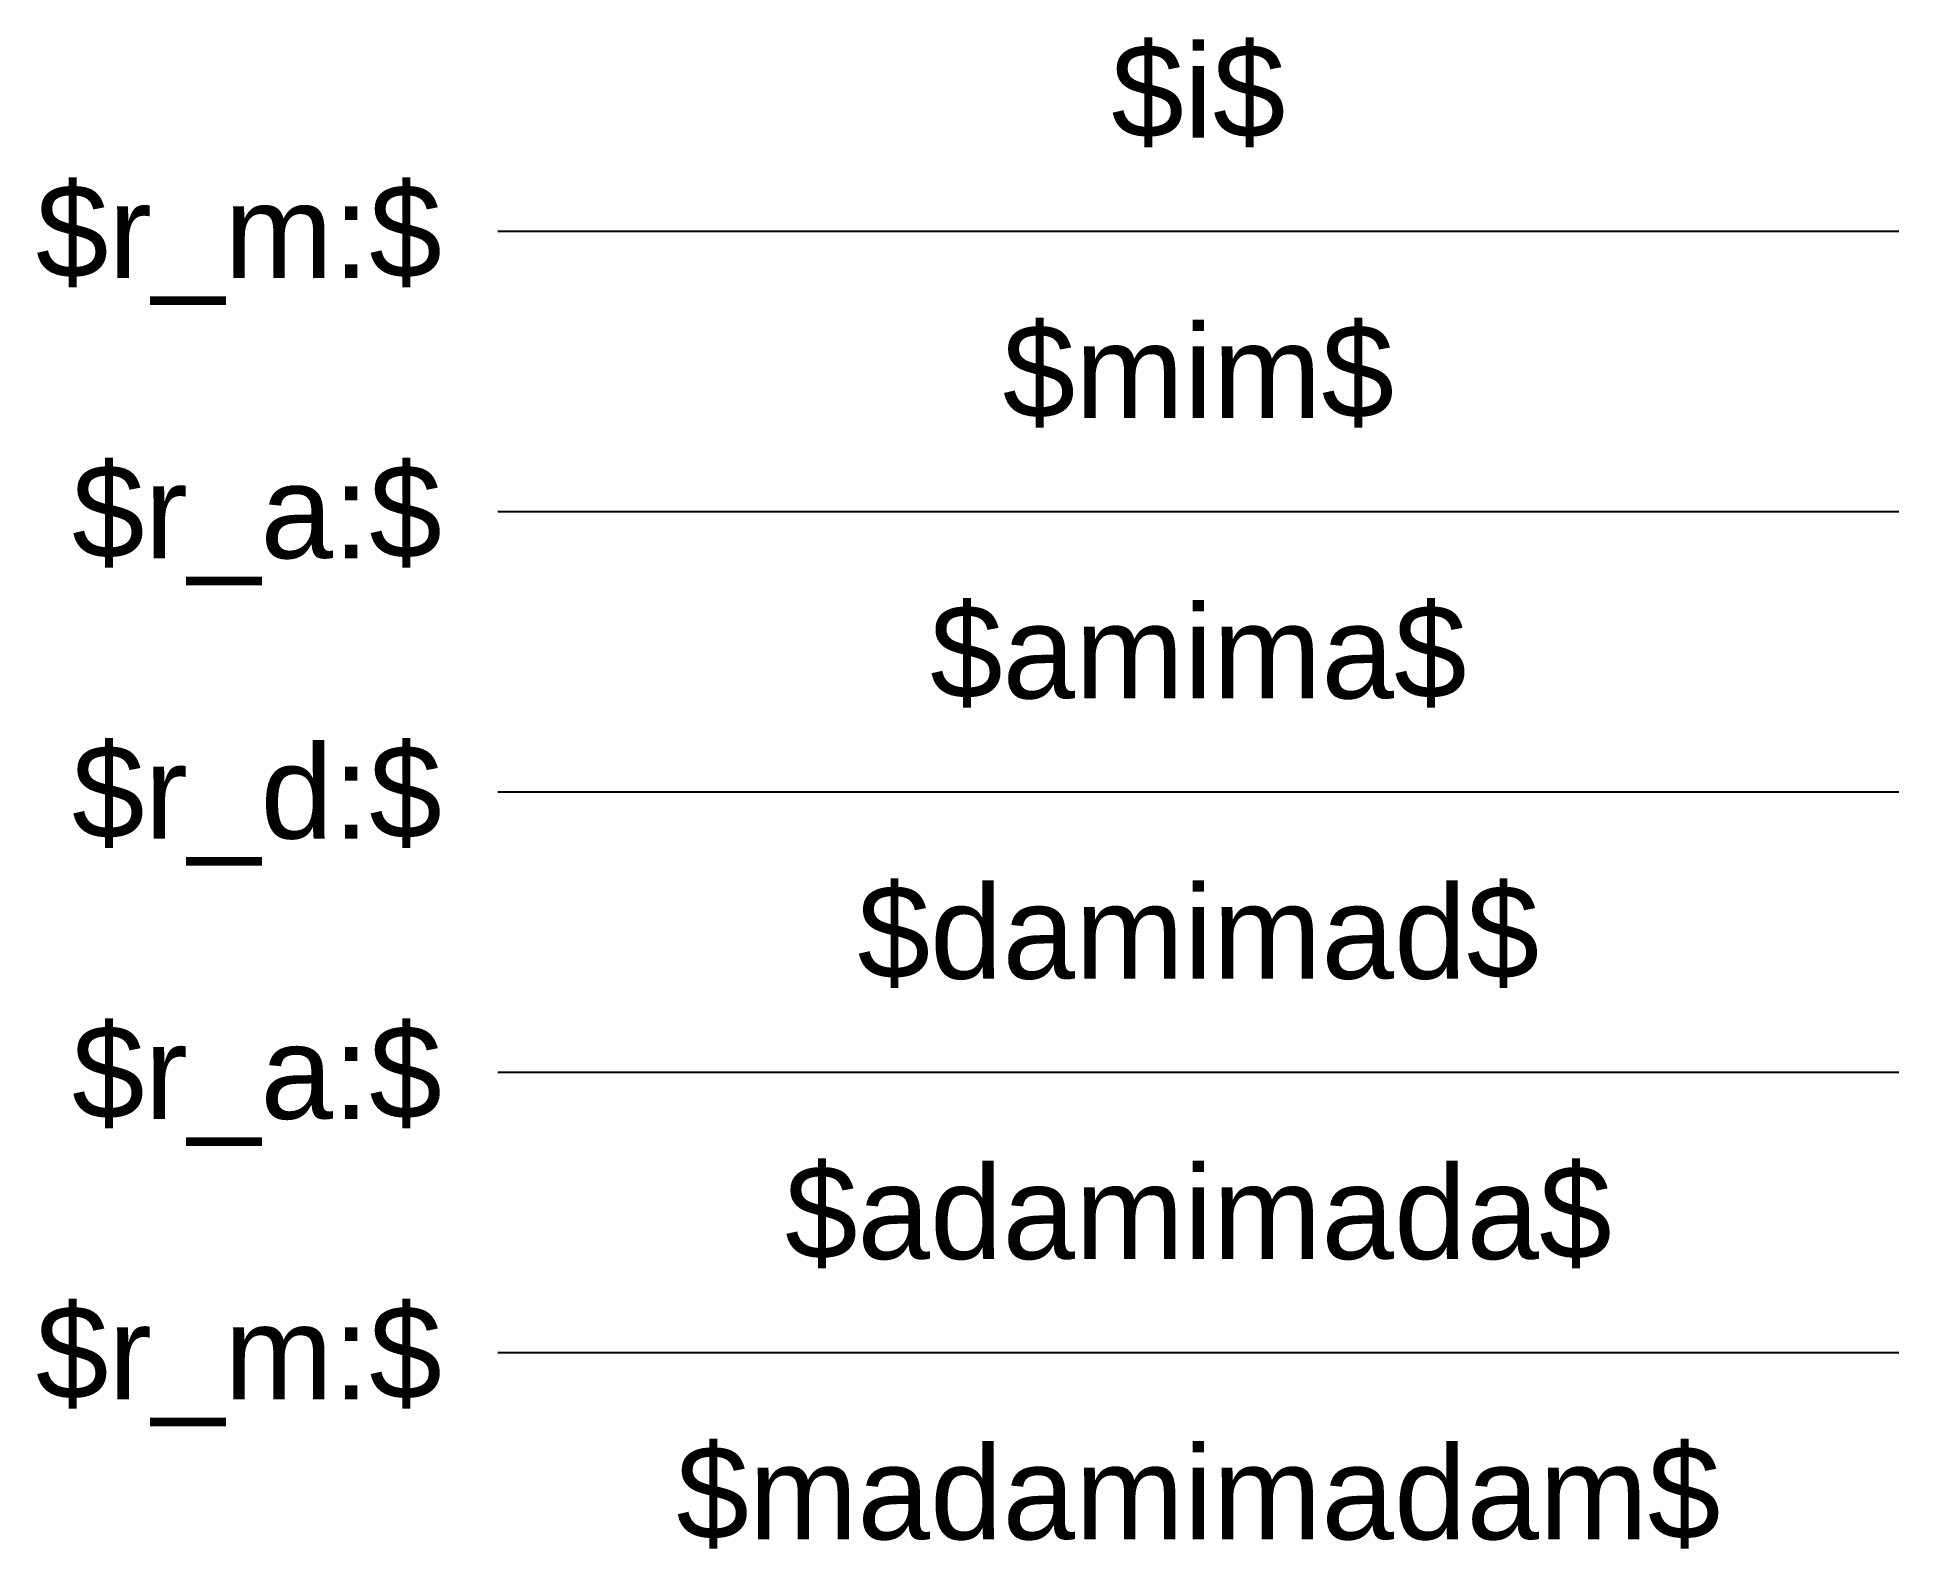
# Model space of a CAD drawing. Header units: inches. Extents: x 51 to 450, y 463 to 787.
import ezdxf
from ezdxf.enums import TextEntityAlignment as Align

# ---------------------------------------------------------------- set-up
doc = ezdxf.new("R2010")
doc.units = ezdxf.units.IN
doc.header["$MEASUREMENT"] = 0
doc.styles.get("Standard").update_dxf_attribs({"font": 'arial.ttf'})

msp = doc.modelspace()

# ---------------------------------------------------------------- linework, layer by layer
for p, q in [((150, 745), (450, 745)), ((150, 685), (450, 685)), ((150, 625), (450, 625)), ((150, 565), (450, 565)), ((150, 505), (450, 505))]:
    msp.add_line(p, q)

# ---------------------------------------------------------------- texts
for s, p in [('$i$', (300, 775)), ('$mim$', (300, 715)), ('$amima$', (300, 655)), ('$damimad$', (300, 595)), ('$adamimada$', (300, 535)), ('$madamimadam$', (300, 475))]:
    msp.add_text(s, height=20).set_placement(p, align=Align.MIDDLE_CENTER)
for s, p in [('$r_m:$', (138, 745)), ('$r_a:$', (138, 685)), ('$r_d:$', (138, 625)), ('$r_a:$', (138, 565)), ('$r_m:$', (138, 505))]:
    msp.add_text(s, height=20).set_placement(p, align=Align.MIDDLE_RIGHT)

doc.saveas('drawing.dxf')
